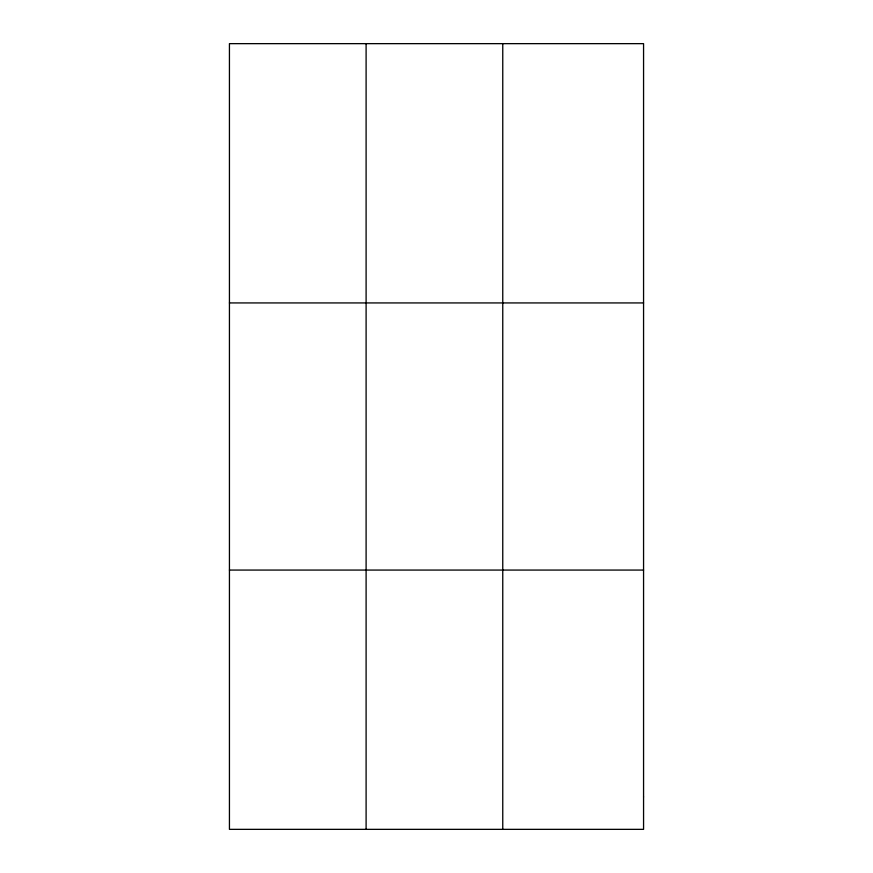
<?xml version="1.0" encoding="UTF-8"?>
<svg xmlns="http://www.w3.org/2000/svg" width="873" height="873" viewBox="0 0 873 873"><rect width="100%" height="100%" fill="white"/><g stroke="black" fill="none" stroke-linecap="round" stroke-linejoin="round"><path stroke-width="1.31" d="M366.103 43.65L366.103 829.35M502.761 43.65L502.761 829.35M229.435 302.931L643.565 302.931M229.435 570.069L643.565 570.069M643.565 796.94L643.565 829.35L229.435 829.35L229.435 43.65L643.565 43.65L643.565 796.94"/></g></svg>
